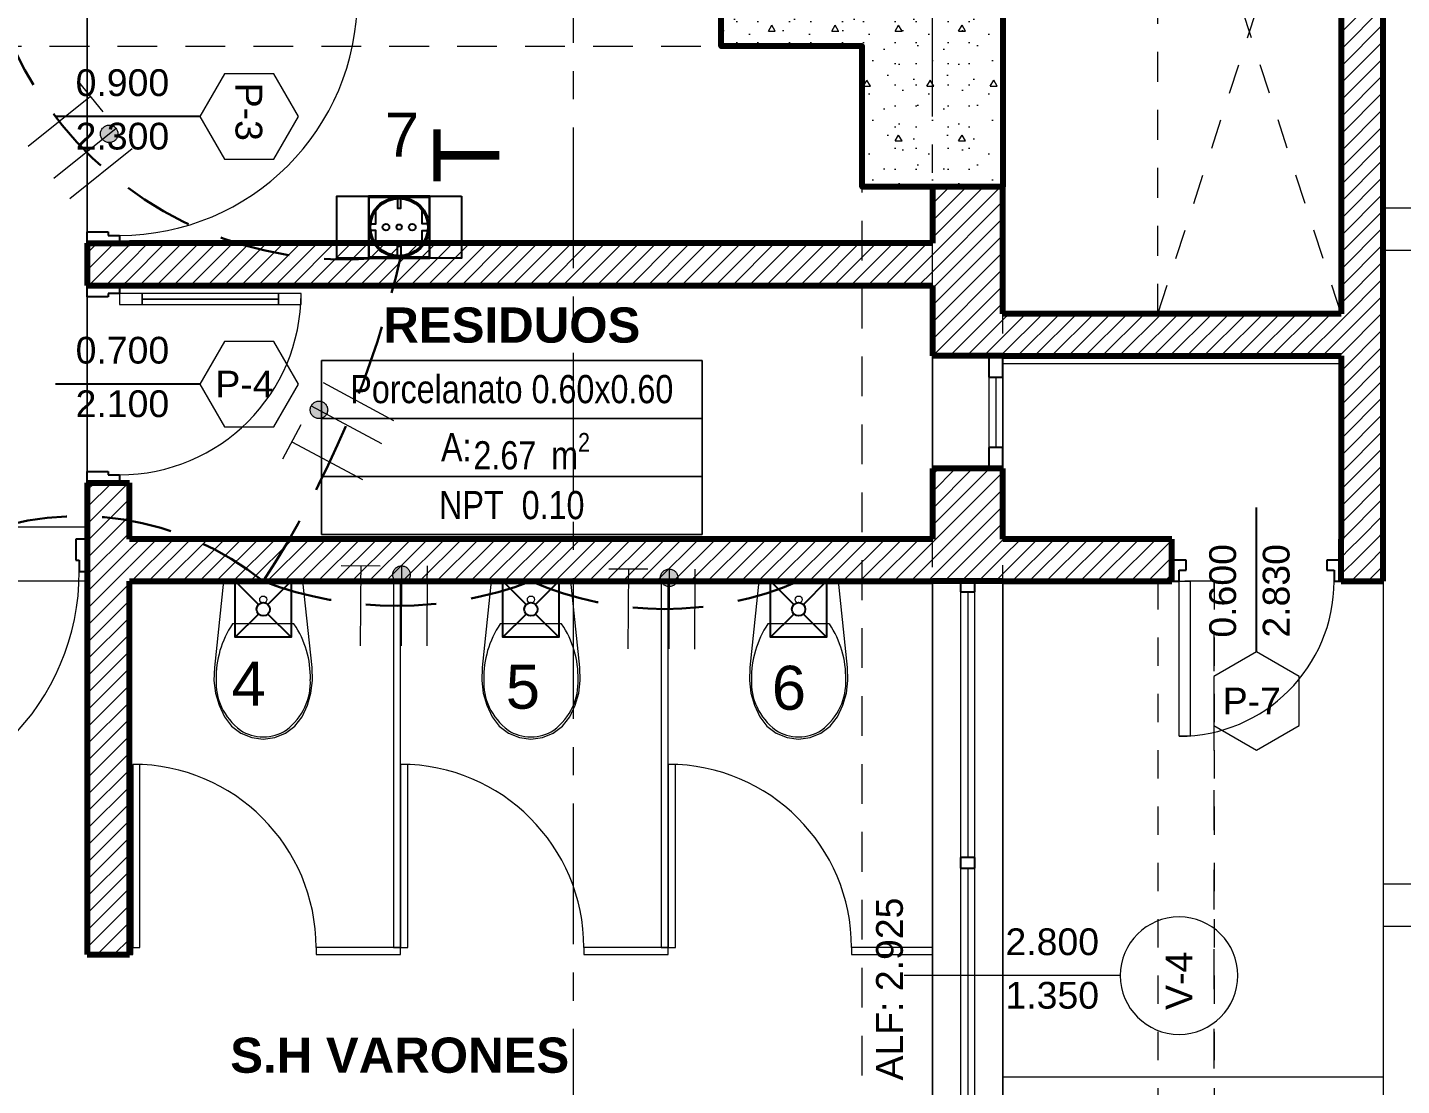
# Model space of a CAD drawing. Header units: inches. Extents: x -19 to 5698, y -728 to 92.
# Drawn here: x 48.108 to 52.985, y 13.21 to 16.966 of the extents above; entities that cross this region are included whole.
import ezdxf
from ezdxf.enums import TextEntityAlignment as Align

# ---------------------------------------------------------------- set-up
doc = ezdxf.new("R2010")
doc.units = ezdxf.units.IN
doc.header["$MEASUREMENT"] = 0
doc.set_wipeout_variables(frame=1)
for name, pattern in [('HIDDEN', [0.375, 0.25, -0.125]), ('Hidden Line', [0.195611, 0.141111, -0.0545]), ('Oculto', [0.15875, 0.105833, -0.052917]), ('Punto & Raya', [0.65, 0.5, -0.075, 0, -0.075]), ('Rayas', [0.282222, 0.141111, -0.141111]), ('RAYITAS', [0.375, 0.25, -0.125]), ('super', [0.125, 0.075, -0.05]), ('Wipeout_Contour', [1, 0, -1])]:
    doc.linetypes.add(name, pattern=pattern)
doc.layers.get('0').update_dxf_attribs({"color": 61})
for name, color, linetype, lineweight in [('00 conduct tomacorr', 120, 'HIDDEN', 30), ('00 IE LUZ EMERGENCIA', 253, 'Continuous', 0), ('T-TECHO-E', 150, 'Continuous', 20), ('TOMACORRIENTE', 22, 'RAYITAS', 9)]:
    doc.layers.add(name, color=color, linetype=linetype, lineweight=lineweight)
for name, color, linetype in [('02 _ ARQ _ ALB _ Ejes Generales', 251, 'Continuous'), ('02 _ ARQ _ ZON _ Espacio.3D', 7, 'Continuous'), ('08 _ STR _ EXT _ 06 Columnas', 7, 'Continuous'), ('08 _ STR _ EXT _ 07 Losa Aligerada', 7, 'Continuous'), ('08 _ STR _ EXT _ 09 Vigas', 251, 'Continuous'), ('08 _ STR _ EXT _ 10 Vereda Exterior', 7, 'Continuous'), ('08 _ STR _ EXT _ Estacionamiento-Pavimento', 7, 'Continuous'), ('Dibujo 2D - General', 7, 'Continuous'), ('Estructura - 04 MURO', 7, 'Continuous'), ('Fluxometro E. Baño', 140, 'Continuous'), ('Fluxometro E. Mingitorio', 117, 'Continuous'), ('Interior - Equipamiento', 7, 'Continuous'), ('Interior - Sanitarios', 7, 'Continuous'), ('Marcador - Secciones', 7, 'Continuous'), ('TOMA. HYDROBOX SHUKO S', 7, 'Continuous')]:
    doc.layers.add(name, color=color, linetype=linetype)
doc.styles.add('Annotative', font='arial.ttf')
doc.styles.add('Arial', font='arial.ttf')
doc.styles.add('Estilo_Generado_4', font='swisse.ttf')
doc.styles.add('Estilo_Generado_8', font='arialbd.ttf')
doc.styles.add('Estilo_Generado_9', font='ARIALN.TTF')
pattern_1 = [(45, (0, 0), (-0.030052038, 0.030052038), [])]

# ---------------------------------------------------------------- blocks, each defined once
blk = doc.blocks.new('TOMA. HYDROBOX SHUKO')
at = {"true_color": 0xafd9aa}
h = blk.add_hatch(dxfattribs=at)
h.set_pattern_fill('ANSI31', color=9, scale=0.67)
h.set_pattern_definition([(45, (0, 0), (-1.5041929, 1.5041929), [])])
edge = h.paths.add_edge_path()
edge.add_arc((53447.4624, 40916.352), 0.008, 0, 360)
edge = h.paths.add_edge_path()
edge.add_arc((53447.4942, 40916.3521), 0.00644, 0, 360)
edge = h.paths.add_edge_path()
edge.add_arc((53447.5258, 40916.352), 0.008, 0, 360)
at = {"color": 32, "true_color": 0xcd6928}
blk.add_lwpolyline([(53447.6441, 40916.427), (53447.6441, 40916.277), (53447.3441, 40916.277), (53447.3441, 40916.427)], close=True, dxfattribs=at)
for points in [[(53447.4199, 40916.277), (53447.5683, 40916.277), (53447.5683, 40916.427), (53447.4199, 40916.427), (53447.4199, 40916.277)], [(53447.4216, 40916.2794), (53447.4216, 40916.4245), (53447.5666, 40916.4245), (53447.5666, 40916.2794), (53447.4216, 40916.2794)], [(53447.4254, 40916.3603), (53447.4382, 40916.3603), (53447.4382, 40916.3928)], [(53447.4899, 40916.421), (53447.4899, 40916.3978), (53447.4983, 40916.3978), (53447.4983, 40916.421)], [(53447.5628, 40916.3603), (53447.55, 40916.3603), (53447.55, 40916.3928)], [(53447.4382, 40916.3111), (53447.4382, 40916.3436), (53447.4254, 40916.3436)], [(53447.55, 40916.3111), (53447.55, 40916.3436), (53447.5628, 40916.3436)], [(53447.4899, 40916.2829), (53447.4899, 40916.3061), (53447.4983, 40916.3061), (53447.4983, 40916.2829)]]:
    blk.add_lwpolyline(points, dxfattribs=at)
for centre, radius in [((53447.4941, 40916.352), 0.0725), ((53447.4941, 40916.352), 0.0692), ((53447.4624, 40916.352), 0.008), ((53447.4942, 40916.3521), 0.00644), ((53447.5258, 40916.352), 0.008)]:
    blk.add_circle(centre, radius, dxfattribs=at)
at = {"color": 30, "true_color": 0xf8991e, "style": 'Arial'}
blk.add_text('T', height=0.1588, rotation=90, dxfattribs=at).set_placement((53447.6558, 40916.525), align=Align.MIDDLE_CENTER)
blk = doc.blocks.new('Flux E Baño')
at = {"layer": 'Fluxometro E. Baño'}
for p, q in [((-0.075, 0.15), (-0.0126, 0.0876)), ((0.075, 0.15), (0.0126, 0.0876)), ((-0.0126, 0.0624), (-0.075, 0)), ((0.0126, 0.0624), (0.075, 0))]:
    blk.add_line(p, q, dxfattribs=at)
blk.add_lwpolyline([(-0.075, 0.15), (0.075, 0.15), (0.075, 0), (-0.075, 0)], close=True, dxfattribs=at)
at = {"layer": 'Fluxometro E. Baño', "color": 242, "true_color": 0xcd2027}
blk.add_circle((0, 0.075), 0.0178, dxfattribs=at)
blk = doc.blocks.new('a')
at = {"layer": 'TOMACORRIENTE', "ltscale": 0.05}
h = blk.add_hatch(color=4, dxfattribs=at)
edge = h.paths.add_edge_path()
edge.add_arc((0, 0.0752), 0.0211, 0, 360)
at = {"layer": 'TOMACORRIENTE', "color": 4}
for p, q in [((-0.1455, 0.0963), (-0.0515, 0.0963)), ((-0.0985, 0.0963), (-0.0985, -0.0966)), ((0, 0.0963), (0, -0.0963)), ((0.0623, -0.0963), (0.0623, 0.0963))]:
    blk.add_line(p, q, dxfattribs=at)
blk.add_circle((0, 0.0752), 0.0211, dxfattribs=at)
blk = doc.blocks.new('CABLE 3FACE')
at = {"layer": 'T-TECHO-E', "rotation": 59.94170052614085}
blk.add_blockref('a', (0, 0), dxfattribs=at)

msp = doc.modelspace()

# ---------------------------------------------------------------- hatches: boundary and pattern name
at = {"layer": '08 _ STR _ EXT _ 10 Vereda Exterior', "linetype": 'Continuous', "lineweight": 13}
h = msp.add_hatch(dxfattribs=at)
h.set_pattern_fill('RETÍCULA_100X100_0002', color=251, style=0, pattern_type=2)
h.set_pattern_definition([(360, (3.7574, 18.3027), (0, 2.53199), []), (90, (3.7574, 18.3027), (-3.6, 0), [])])
h.paths.add_polyline_path([(2.17, 3.6213), (4.2913, 1.5), (9.32, 1.5), (9.32, 6.5), (40.52, 6.5), (40.52, 1.5), (52.92, 1.5), (52.92, 19.0859), (51.57, 19.0859), (51.57, 7.2), (9.07, 7.2), (9.07, 7.85), (6.5201, 7.85, -0.414214), (6.2701, 8.1), (6.2701, 8.85, -0.414213), (6.5201, 9.1), (9.07, 9.1), (9.07, 12), (6.5201, 12, -0.414214), (6.2701, 12.25), (6.2701, 13, -0.414213), (6.5201, 13.25), (9.07, 13.25), (9.07, 16.15), (6.5201, 16.15, -0.414214), (6.2701, 16.4), (6.2701, 17.15, -0.414213), (6.5201, 17.4), (8.77, 17.4), (8.7706, 21.0499), (2.17, 21.0499)])

# ---------------------------------------------------------------- linework, layer by layer
at = {"layer": '00 conduct tomacorr'}
msp.add_arc((50.6141, 15.2688), 3.6852, 210.0448, 255.5587, dxfattribs=at)
at = {"layer": '02 _ ARQ _ ZON _ Espacio.3D', "color": 251, "linetype": 'Continuous', "lineweight": 13}
for p, q in [((50.5023, 15.7837), (49.152, 15.7837)), ((49.152, 15.7837), (49.152, 15.166)), ((49.152, 15.7837), (50.5023, 15.7837)), ((49.152, 15.5778), (49.152, 15.7837)), ((50.5023, 15.166), (50.5023, 15.7837)), ((50.5023, 15.7837), (50.5023, 15.5778)), ((50.5023, 15.5778), (49.152, 15.5778)), ((49.152, 15.5778), (50.5023, 15.5778)), ((49.152, 15.3719), (49.152, 15.5778)), ((50.5023, 15.5778), (50.5023, 15.3719)), ((50.5023, 15.3719), (49.152, 15.3719)), ((49.152, 15.3719), (50.5023, 15.3719)), ((49.152, 15.166), (49.152, 15.3719)), ((50.5023, 15.3719), (50.5023, 15.166)), ((49.152, 15.166), (50.5023, 15.166)), ((50.5023, 15.166), (49.152, 15.166))]:
    msp.add_line(p, q, dxfattribs=at)
at = {"layer": '02 _ ARQ _ ZON _ Espacio.3D', "color": 254, "linetype": 'Continuous', "lineweight": 0, "flags": 128}
msp.add_lwpolyline([(37.77, 7.45), (43.67, 7.45), (43.67, 7.7), (44.07, 7.7), (44.07, 8.1), (44.32, 8.1), (44.32, 16.1), (44.07, 16.1), (44.07, 16.9), (43.47, 16.9), (43.47, 17.4), (44.57, 17.4), (44.57, 16.25), (45.7699, 16.25), (45.7699, 15.5372), (47.42, 15.5372), (47.42, 15.1937), (48.32, 15.1937), (48.32, 15.5372), (48.32, 17.1), (47.82, 17.1), (47.82, 19.05), (45.6803, 19.05), (45.6803, 20.35)], dxfattribs=at)
at = {"layer": '02 _ ARQ _ ZON _ Espacio.3D', "color": 9, "linetype": 'Continuous', "lineweight": 5, "flags": 128}
for points in [[(47.97, 20.1), (47.97, 17.2499), (49.295, 17.2499), (49.295, 17.0999), (48.32, 17.0999), (48.32, 16.1999), (51.32, 16.1999), (51.32, 16.4), (51.07, 16.4), (51.07, 16.9), (50.57, 16.9), (50.57, 17.4), (51.32, 17.4), (51.32, 20.1)], [(48.47, 15.1499), (51.3199, 15.1499), (51.32, 16.0499), (48.32, 16.0499), (48.32, 15.3499), (48.47, 15.3499)], [(47.42, 14.9999), (47.42, 11.7), (51.32, 11.7), (51.32, 14.9999)]]:
    msp.add_lwpolyline(points, close=True, dxfattribs=at)
at = {"layer": '08 _ STR _ EXT _ 07 Losa Aligerada', "color": 7, "linetype": 'Rayas', "lineweight": 18, "flags": 128}
msp.add_lwpolyline([(8.17, 27.9392), (7.67, 27.9392), (7.67, 5.8), (25.2353, 5.8), (25.2353, 7.2), (30.4315, 7.2), (30.4315, 6.0005), (37.07, 6.0005), (37.07, 3.3753), (44.57, 3.3753), (44.57, 6.05), (52.32, 6.05), (52.32, 14.9999), (51.57, 14.9999), (51.57, 15.1499), (51.57, 15.7999), (51.57, 18.1001), (51.57, 18.1001), (51.57, 20.35), (46.67, 20.35), (46.67, 22.35), (46.67, 22.6), (46.67, 24.5), (46.67, 24.75), (46.67, 26.75), (51.57, 26.75), (51.57, 29.7), (51.57, 29.7), (51.57, 35.2005), (52.37, 35.2005), (52.52, 35.2005), (52.52, 41.1), (38.9553, 41.1), (38.9553, 40.8001), (34.0478, 40.8001), (34.0478, 40.5001), (23.37, 40.5001), (23.37, 43.8736), (16.2699, 43.8736), (16.2699, 39.9), (11.1201, 39.9), (11.1201, 40.95), (8.02, 40.95), (8.02, 37.7), (9.07, 37.7), (9.07, 33.9), (8.17, 33.9)], close=True, dxfattribs=at)
at = {"layer": '08 _ STR _ EXT _ 07 Losa Aligerada', "color": 7, "linetype": 'Continuous', "lineweight": 18, "flags": 128}
msp.add_lwpolyline([(9.07, 7.2), (51.57, 7.2), (51.57, 39.9), (9.07, 39.9)], dxfattribs=at)
at = {"layer": '08 _ STR _ EXT _ 09 Vigas', "color": 251, "linetype": 'Hidden Line', "lineweight": 13, "true_color": 0x636466}
msp.add_line((44.57, 16.9), (51.07, 16.9), dxfattribs=at)
at = {"layer": '08 _ STR _ EXT _ 09 Vigas', "color": 251, "linetype": 'super', "lineweight": 13, "true_color": 0x636466}
msp.add_line((52.32, 14.9999), (52.32, 6.05), dxfattribs=at)
at = {"layer": '08 _ STR _ EXT _ Estacionamiento-Pavimento', "color": 7, "linetype": 'Continuous', "lineweight": 18, "flags": 128}
msp.add_lwpolyline([(9.07, 40.85), (52.92, 40.85), (52.92, 1.5), (69.77, 1.5), (69.77, 46.7845), (56.22, 46.9373), (56.22, 50.85), (9.07, 50.85)], close=True, dxfattribs=at)
at = {"layer": 'Estructura - 04 MURO', "color": 152, "linetype": 'Continuous', "lineweight": 25}
for p, q in [((48.72, 16.6499), (48.2075, 16.6499)), ((48.72, 15.6999), (48.2075, 15.6999)), ((52.47, 14.7499), (52.47, 15.2624))]:
    msp.add_line(p, q, dxfattribs=at)
at = {"layer": 'Estructura - 04 MURO', "color": 165, "linetype": 'Continuous', "lineweight": 25}
for p, q in [((48.32, 16.2399), (48.395, 16.2399)), ((48.395, 16.2399), (48.395, 16.2279)), ((48.395, 16.2279), (48.435, 16.2279)), ((48.395, 16.0099), (48.32, 16.0099)), ((48.435, 16.0219), (48.395, 16.0219)), ((48.395, 16.0219), (48.395, 16.0099)), ((51.52, 15.7249), (51.57, 15.7249)), ((51.57, 15.4749), (51.52, 15.4749)), ((48.32, 15.3899), (48.395, 15.3899)), ((48.395, 15.3899), (48.395, 15.3779)), ((48.395, 15.3779), (48.435, 15.3779)), ((48.28, 15.1499), (48.28, 15.0749)), ((48.28, 15.0749), (48.292, 15.0749)), ((48.292, 15.0749), (48.292, 15.0349)), ((52.22, 15.0399), (52.22, 15.0749)), ((52.72, 15.0749), (52.72, 15.0399)), ((52.195, 14.9999), (52.195, 15.0399)), ((52.195, 15.0399), (52.22, 15.0399)), ((52.72, 15.0399), (52.745, 15.0399)), ((52.745, 15.0399), (52.745, 14.9999)), ((51.42, 14.9624), (51.47, 14.9624)), ((51.47, 14.0188), (51.42, 14.0188)), ((51.42, 14.0188), (51.42, 14)), ((51.42, 14), (51.42, 13.9813)), ((51.47, 14), (51.47, 14.0188)), ((51.47, 13.9813), (51.47, 14)), ((51.42, 13.9813), (51.47, 13.9813))]:
    msp.add_line(p, q, dxfattribs=at)
at = {"layer": 'Estructura - 04 MURO', "color": 165, "linetype": 'Continuous', "lineweight": 15}
for p, q in [((48.515, 16.0219), (48.435, 16.0219)), ((48.435, 16.0219), (48.435, 15.9819)), ((48.515, 15.9819), (48.515, 16.0219)), ((48.999, 16.0019), (48.515, 16.0019)), ((49.079, 16.0219), (48.999, 16.0219)), ((48.999, 16.0219), (48.999, 15.9819)), ((49.079, 15.9819), (49.079, 16.0219)), ((48.435, 15.9819), (48.515, 15.9819)), ((48.999, 15.9819), (49.079, 15.9819)), ((51.52, 15.7249), (51.52, 15.4749)), ((51.545, 15.7249), (51.545, 15.4749)), ((51.57, 15.4749), (51.57, 15.7249)), ((52.195, 14.4499), (52.195, 14.9999)), ((52.195, 14.9999), (52.235, 14.9999)), ((52.235, 14.9999), (52.235, 14.4499)), ((51.42, 14.9624), (51.42, 14.0188)), ((51.445, 14.9624), (51.445, 14.0188)), ((51.47, 14.0188), (51.47, 14.9624)), ((52.235, 14.4499), (52.195, 14.4499)), ((51.42, 13.9813), (51.42, 12.2375)), ((51.445, 13.9813), (51.445, 12.2375)), ((51.47, 12.2375), (51.47, 13.9813)), ((51.9865, 13.6), (51.22, 13.6))]:
    msp.add_line(p, q, dxfattribs=at)
at = {"layer": 'Estructura - 04 MURO', "color": 251, "linetype": 'Continuous', "lineweight": 13, "flags": 128}
for points in [[(49.07, 16.6499), (48.9825, 16.8014), (48.8075, 16.8014), (48.72, 16.6499), (48.8075, 16.4983), (48.9825, 16.4983)], [(49.07, 15.6999), (48.9825, 15.8515), (48.8075, 15.8515), (48.72, 15.6999), (48.8075, 15.5484), (48.9825, 15.5484)], [(52.47, 14.3999), (52.6215, 14.4874), (52.6215, 14.6624), (52.47, 14.7499), (52.3184, 14.6624), (52.3184, 14.4874)]]:
    msp.add_lwpolyline(points, close=True, dxfattribs=at)
at = {"layer": 'Estructura - 04 MURO', "color": 165, "linetype": 'Continuous', "lineweight": 15, "flags": 128}
for points in [[(48.999, 16.0219), (48.515, 16.0219), (48.515, 16.0019), (48.999, 16.0019)], [(48.999, 16.0019), (48.515, 16.0019), (48.515, 15.9819), (48.999, 15.9819)]]:
    msp.add_lwpolyline(points, close=True, dxfattribs=at)
at = {"layer": 'Estructura - 04 MURO', "color": 251, "linetype": 'Continuous', "lineweight": 13, "flags": 128}
msp.add_lwpolyline([(52.195, 13.3915, 1), (52.195, 13.8084, 1)], format="xyb", close=True, dxfattribs=at)
at = {"layer": 'Estructura - 04 MURO', "color": 165, "linetype": 'Continuous', "lineweight": 15}
for centre, radius, start, end in [((48.435, 17.0719), 0.844, 270.0004, 0.0004), ((48.435, 16.0219), 0.644, 270.0004, 0.0004), ((47.448, 15.0349), 0.844, 270, 0), ((52.195, 14.9999), 0.55, 270, 0)]:
    msp.add_arc(centre, radius, start, end, dxfattribs=at)
at = {"layer": 'Interior - Equipamiento', "color": 175, "linetype": 'Continuous', "lineweight": 13, "flags": 128}
msp.add_lwpolyline([(57.92, 13.775), (57.92, 13.925), (52.92, 13.925), (52.92, 13.775)], close=True, dxfattribs=at)
at = {"layer": 'Interior - Sanitarios', "color": 251, "linetype": 'Continuous', "lineweight": 13}
for p, q in [((48.945, 14.8485), (48.836, 14.8485)), ((49.0539, 14.8485), (48.945, 14.8485)), ((49.895, 14.8485), (49.786, 14.8485)), ((50.0039, 14.8485), (49.895, 14.8485)), ((50.845, 14.8485), (50.736, 14.8485)), ((50.9539, 14.8485), (50.845, 14.8485))]:
    msp.add_line(p, q, dxfattribs=at)
at = {"layer": 'Interior - Sanitarios', "color": 175, "linetype": 'Continuous', "lineweight": 13}
for p, q in [((49.42, 13.6999), (49.1325, 13.6999)), ((49.1325, 13.6999), (49.1325, 13.6749)), ((49.1325, 13.6749), (49.42, 13.6749)), ((49.4325, 13.6999), (49.42, 13.6999)), ((49.42, 13.6749), (49.4325, 13.6749)), ((49.4325, 13.6749), (49.4325, 13.6999)), ((50.37, 13.6999), (50.0825, 13.6999)), ((50.0825, 13.6999), (50.0825, 13.6749)), ((50.0825, 13.6749), (50.37, 13.6749)), ((50.3825, 13.6999), (50.37, 13.6999)), ((50.37, 13.6749), (50.3825, 13.6749)), ((50.3825, 13.6749), (50.3825, 13.6999))]:
    msp.add_line(p, q, dxfattribs=at)
at = {"layer": 'Interior - Sanitarios', "color": 251, "linetype": 'Continuous', "lineweight": 13, "flags": 128}
for points in [[(48.7756, 14.6032), (48.788, 14.5597), (48.807, 14.5186), (48.8326, 14.486), (48.8656, 14.4611), (48.9039, 14.4454), (48.945, 14.4399), (48.986, 14.4454), (49.0243, 14.4611), (49.0574, 14.486), (49.083, 14.5186), (49.102, 14.5597), (49.1144, 14.6032), (49.1199, 14.6481), (49.1183, 14.6933), (49.086, 14.9999), (48.804, 14.9999), (48.7716, 14.6933), (48.7701, 14.6481)], [(49.7256, 14.6032), (49.738, 14.5597), (49.757, 14.5186), (49.7826, 14.486), (49.8156, 14.4611), (49.8539, 14.4454), (49.895, 14.4399), (49.936, 14.4454), (49.9743, 14.4611), (50.0074, 14.486), (50.033, 14.5186), (50.052, 14.5597), (50.0644, 14.6032), (50.0699, 14.6481), (50.0683, 14.6933), (50.036, 14.9999), (49.754, 14.9999), (49.7216, 14.6933), (49.7201, 14.6481)], [(50.6756, 14.6032), (50.688, 14.5597), (50.707, 14.5186), (50.7326, 14.486), (50.7656, 14.4611), (50.8039, 14.4454), (50.845, 14.4399), (50.886, 14.4454), (50.9243, 14.4611), (50.9574, 14.486), (50.983, 14.5186), (51.002, 14.5597), (51.0144, 14.6032), (51.0199, 14.6481), (51.0183, 14.6933), (50.986, 14.9999), (50.704, 14.9999), (50.6716, 14.6933), (50.6701, 14.6481)]]:
    msp.add_lwpolyline(points, close=True, dxfattribs=at)
at = {"layer": 'Interior - Sanitarios', "color": 175, "linetype": 'Continuous', "lineweight": 13, "flags": 128}
for points in [[(49.4325, 14.9999), (49.4075, 14.9999), (49.4075, 13.6999), (49.4325, 13.6999)], [(50.3825, 14.9999), (50.3575, 14.9999), (50.3575, 13.6999), (50.3825, 13.6999)], [(48.4825, 13.6749), (48.4825, 13.6999), (48.47, 13.6999), (48.47, 13.6749)], [(51.32, 13.6749), (51.32, 13.6999), (51.0325, 13.6999), (51.0325, 13.6749)]]:
    msp.add_lwpolyline(points, close=True, dxfattribs=at)
at = {"layer": 'Interior - Sanitarios', "color": 7, "linetype": 'Continuous', "lineweight": 13, "flags": 128}
for points in [[(48.5075, 13.6999), (48.5075, 14.3499), (48.4825, 14.3499), (48.4825, 13.6999)], [(49.4575, 13.6999), (49.4575, 14.3499), (49.4325, 14.3499), (49.4325, 13.6999)], [(50.4075, 13.6999), (50.4075, 14.3499), (50.3825, 14.3499), (50.3825, 13.6999)]]:
    msp.add_lwpolyline(points, close=True, dxfattribs=at)
at = {"layer": 'Interior - Sanitarios', "color": 251, "linetype": 'Continuous', "lineweight": 13}
for centre in [(48.945, 14.9349), (49.895, 14.9349), (50.845, 14.9349)]:
    msp.add_circle(centre, 0.0127, dxfattribs=at)
at = {"layer": 'Interior - Sanitarios', "color": 7, "linetype": 'Continuous', "lineweight": 13}
for centre in [(48.4825, 13.6999), (49.4325, 13.6999), (50.3825, 13.6999)]:
    msp.add_arc(centre, 0.65, 0, 90, dxfattribs=at)
at = {"layer": 'Interior - Sanitarios', "color": 251, "linetype": 'Continuous', "lineweight": 13}
for centre, major_axis, start_param, end_param in [((49.2031, 14.6605), (0.4253, 0), 2.612188, 3.165208), ((48.6869, 14.6605), (0.4253, 0), 6.259567, 6.812588), ((50.1531, 14.6605), (0.4253, 0), 2.612188, 3.165208), ((49.6369, 14.6605), (0.4253, 0), 6.259567, 6.812588), ((51.1031, 14.6605), (0.4253, 0), 2.612188, 3.165208), ((50.5869, 14.6605), (0.4253, 0), 6.259567, 6.812588), ((49.0344, 14.6392), (0.2569, 0), 3.085861, 3.98645), ((48.8555, 14.6392), (0.2569, 0), 5.438324, 6.338913), ((49.9844, 14.6392), (0.2569, 0), 3.085861, 3.98645), ((49.8055, 14.6392), (0.2569, 0), 5.438324, 6.338913), ((50.9344, 14.6392), (0.2569, 0), 3.085861, 3.98645), ((50.7555, 14.6392), (0.2569, 0), 5.438324, 6.338913), ((48.9458, 14.5688), (0.1385, 0), 4.079884, 4.706528), ((48.9442, 14.5688), (0.1385, 0), 4.71825, 5.344894), ((49.8958, 14.5688), (0.1385, 0), 4.079884, 4.706528), ((49.8942, 14.5688), (0.1385, 0), 4.71825, 5.344894), ((50.8458, 14.5688), (0.1385, 0), 4.079884, 4.706528), ((50.8442, 14.5688), (0.1385, 0), 4.71825, 5.344894)]:
    msp.add_ellipse(centre, major_axis=major_axis, ratio=0.875546, start_param=start_param, end_param=end_param, dxfattribs=at)

# ---------------------------------------------------------------- block references
at = {"layer": '00 conduct tomacorr', "xscale": 1.47256122672843, "yscale": 1.47256122672843, "zscale": 1.47256122672843}
for p, rotation in [((48.312, 16.5188), 248.8145702812841), ((49.2402, 15.556), 1.862723516656899)]:
    msp.add_blockref('CABLE 3FACE', p, dxfattribs=dict(at, rotation=rotation))

# ---------------------------------------------------------------- texts
at = {"layer": '00 IE LUZ EMERGENCIA', "style": 'Annotative'}
for tag, p in [('7', (49.377, 16.5071)), ('4', (48.8323, 14.5585)), ('5', (49.8058, 14.5475)), ('6', (50.7499, 14.5438))]:
    msp.add_attdef(tag, p, '', height=0.1562, dxfattribs=at)
at = {"layer": '02 _ ARQ _ ZON _ Espacio.3D', "color": 251, "lineweight": 25, "attachment_point": 2}
for s, insert, char_height, style in [('\\A1;{\\pqc;\\pt0;\\fArial|b1|i0|c0|p34;}', (50.2745, 16.0007), 0.125, 'Estilo_Generado_8'), ('\\A1;{\\pqc;\\pt0;\\fArial|b1|i0|c0|p34;RESIDUOS}', (49.8271, 15.9721), 0.125, 'Estilo_Generado_8'), ('\\A1;{\\pqc;\\pt0;\\fArial Narrow|b0|i0|c0|p34;}', (49.2502, 15.7631), 0.1, 'Estilo_Generado_9'), ('\\A1;{\\pqc;\\pt0;\\fArial Narrow|b0|i0|c0|p34;Porcelanato 0.60x0.60}', (49.8271, 15.7322), 0.1, 'Estilo_Generado_9'), ('\\A1;{\\pqc;\\pt0;\\fArial Narrow|b0|i0|c0|p34;A: }', (49.63, 15.5259), 0.1, 'Estilo_Generado_9'), ('\\A1;{\\pqc;\\pt0,0.3;\\fArial Narrow|b0|i0|c0|p34;2.67\\fArial Narrow|b0|i0|c0|p34;\\A1{\\H.66x;\\S^  ;}\\fArial Narrow|b0|i0|c0|p34; m\\fArial Narrow|b0|i0|c0|p34;\\A1{\\H.66x;\\S2^  ;}}', (49.8977, 15.5264), 0.1, 'Estilo_Generado_9'), ('\\A1;{\\pqc;\\pt0;\\fArial Narrow|b0|i0|c0|p34;}', (49.5674, 15.3513), 0.1, 'Estilo_Generado_9'), ('\\A1;{\\pqc;\\pt0;\\fArial Narrow|b0|i0|c0|p34;NPT  0.10}', (49.8271, 15.3205), 0.1, 'Estilo_Generado_9'), ('\\A1;{\\pqc;\\pt0;\\fArial|b1|i0|c0|p34;S.H VARONES}', (49.4292, 13.3801), 0.125, 'Estilo_Generado_8'), ('\\A1;{\\pqc;\\pt0;\\fArial|b1|i0|c0|p34;}', (50.011, 13.4087), 0.125, 'Estilo_Generado_8')]:
    msp.add_mtext(s, dxfattribs=dict(at, insert=insert, char_height=char_height, style=style))
at = {"layer": 'Estructura - 04 MURO', "color": 251, "lineweight": 25, "char_height": 0.095, "attachment_point": 7, "style": 'Estilo_Generado_4'}
for s, insert, rotation in [('\\A1;{\\pql;\\pt0;\\fSwis721 Ex BT|b0|i0|c0|p34;0.900\\fSwis721 Ex BT|b0|i0|c0|p34;\\A1{\\H.66x;\\S^  ;}\\fSwis721 Ex BT|b0|i0|c0|p34;\\fSwis721 Ex BT|b0|i0|c0|p34;}', (48.2791, 16.6948), 0.0004), ('\\A1;{\\pql;\\pt0;\\fSwis721 Ex BT|b0|i0|c0|p34;P-3\\fSwis721 Ex BT|b0|i0|c0|p34;\\fSwis721 Ex BT|b0|i0|c0|p34;\\fSwis721 Ex BT|b0|i0|c0|p34;}', (48.845, 16.7697), 270.0004), ('\\A1;{\\pql;\\pt0;\\fSwis721 Ex BT|b0|i0|c0|p34;2.300\\fSwis721 Ex BT|b0|i0|c0|p34;\\A1{\\H.66x;\\S^  ;}\\fSwis721 Ex BT|b0|i0|c0|p34;\\fSwis721 Ex BT|b0|i0|c0|p34;}', (48.2791, 16.5049), 0.0004), ('\\A1;{\\pql;\\pt0;\\fSwis721 Ex BT|b0|i0|c0|p34;0.700\\fSwis721 Ex BT|b0|i0|c0|p34;\\A1{\\H.66x;\\S^  ;}\\fSwis721 Ex BT|b0|i0|c0|p34;\\fSwis721 Ex BT|b0|i0|c0|p34;}', (48.2791, 15.745), 0.0004), ('\\A1;{\\pql;\\pt0;\\fSwis721 Ex BT|b0|i0|c0|p34;P-4\\fSwis721 Ex BT|b0|i0|c0|p34;\\fSwis721 Ex BT|b0|i0|c0|p34;\\fSwis721 Ex BT|b0|i0|c0|p34;}', (48.7751, 15.6524), 0.0004), ('\\A1;{\\pql;\\pt0;\\fSwis721 Ex BT|b0|i0|c0|p34;2.100\\fSwis721 Ex BT|b0|i0|c0|p34;\\A1{\\H.66x;\\S^  ;}\\fSwis721 Ex BT|b0|i0|c0|p34;\\fSwis721 Ex BT|b0|i0|c0|p34;}', (48.2791, 15.555), 0.0004), ('\\A1;{\\pql;\\pt0;\\fSwis721 Ex BT|b0|i0|c0|p34;0.600\\fSwis721 Ex BT|b0|i0|c0|p34;\\A1{\\H.66x;\\S^  ;}\\fSwis721 Ex BT|b0|i0|c0|p34;\\fSwis721 Ex BT|b0|i0|c0|p34;}', (52.425, 14.7999), 90), ('\\A1;{\\pql;\\pt0;\\fSwis721 Ex BT|b0|i0|c0|p34;2.830\\fSwis721 Ex BT|b0|i0|c0|p34;\\A1{\\H.66x;\\S^  ;}\\fSwis721 Ex BT|b0|i0|c0|p34;\\fSwis721 Ex BT|b0|i0|c0|p34;}', (52.615, 14.7999), 90), ('\\A1;{\\pql;\\pt0;\\fSwis721 Ex BT|b0|i0|c0|p34;ALF: 2.925\\fSwis721 Ex BT|b0|i0|c0|p34;\\A1{\\H.66x;\\S^  ;}\\fSwis721 Ex BT|b0|i0|c0|p34;\\fSwis721 Ex BT|b0|i0|c0|p34;}', (51.2426, 13.2278), 90), ('\\A1;{\\pql;\\pt0;\\fSwis721 Ex BT|b0|i0|c0|p34;V-4\\fSwis721 Ex BT|b0|i0|c0|p34;\\fSwis721 Ex BT|b0|i0|c0|p34;\\fSwis721 Ex BT|b0|i0|c0|p34;}', (52.2425, 13.4784), 90)]:
    msp.add_mtext(s, dxfattribs=dict(at, insert=insert, rotation=rotation))
for s, insert in [('\\A1;{\\pql;\\pt0;\\fSwis721 Ex BT|b0|i0|c0|p34;P-7\\fSwis721 Ex BT|b0|i0|c0|p34;\\fSwis721 Ex BT|b0|i0|c0|p34;\\fSwis721 Ex BT|b0|i0|c0|p34;}', (52.3501, 14.5274)), ('\\A1;{\\pql;\\pt0;\\fSwis721 Ex BT|b0|i0|c0|p34;2.800\\fSwis721 Ex BT|b0|i0|c0|p34;\\A1{\\H.66x;\\S^  ;}\\fSwis721 Ex BT|b0|i0|c0|p34;\\fSwis721 Ex BT|b0|i0|c0|p34;}', (51.5791, 13.645)), ('\\A1;{\\pql;\\pt0;\\fSwis721 Ex BT|b0|i0|c0|p34;1.350\\fSwis721 Ex BT|b0|i0|c0|p34;\\A1{\\H.66x;\\S^  ;}\\fSwis721 Ex BT|b0|i0|c0|p34;\\fSwis721 Ex BT|b0|i0|c0|p34;}', (51.5791, 13.455))]:
    msp.add_mtext(s, dxfattribs=dict(at, insert=insert))

# ---------------------------------------------------------------- next in the draw order: wipeouts: each hides what was drawn before it
at = {"color": 254, "linetype": 'Wipeout_Contour', "lineweight": 0, "ltscale": 215.629572}
msp.add_wipeout([(51.32, 16.4), (51.32, 15.7999), (51.57, 15.7999), (51.57, 16.4)], dxfattribs=at).dxf.layer = 'Estructura - 04 MURO'
at = {"color": 254, "linetype": 'Wipeout_Contour', "lineweight": 0, "ltscale": 214.581397}
msp.add_wipeout([(51.32, 15.3999), (51.32, 14.9999), (51.57, 14.9999), (51.57, 15.3999)], dxfattribs=at).dxf.layer = 'Estructura - 04 MURO'
at = {"color": 254, "linetype": 'Wipeout_Contour', "lineweight": 0, "ltscale": 202.121904}
msp.add_wipeout([(48.47, 15.3499), (48.32, 15.3499), (48.32, 13.6749), (48.47, 13.6749)], dxfattribs=at).dxf.layer = 'Estructura - 04 MURO'
at = {"color": 254, "linetype": 'Wipeout_Contour', "lineweight": 0, "ltscale": 165.114864}
msp.add_wipeout([(52.77, 14.9999), (52.92, 14.9999), (52.77, 15.1499)], dxfattribs=at).dxf.layer = 'Estructura - 04 MURO'

# ---------------------------------------------------------------- next in the draw order: hatches: boundary and pattern name
at = {"layer": '08 _ STR _ EXT _ 06 Columnas', "linetype": 'Continuous', "lineweight": 9}
h = msp.add_hatch(dxfattribs=at)
h.set_pattern_fill('HORMIGÓN_EN_MASA_0002', style=0, pattern_type=2)
h.set_pattern_definition([(0, (0, 0), (0, 0.3897114), [0.024375, -0.200625]), (0, (0.1125, 0.19486), (0, 0.3897114), [0.024375, -0.200625]), (60, (0, 0), (-0.3375, 0.1948557), [0.024375, -0.200625]), (60, (0.225, 0), (-0.3375, 0.1948557), [0.024375, -0.200625]), (120, (0.02437, 0), (0.3375, 0.1948557), [0.024375, -0.200625]), (120, (0.24938, 0), (0.3375, 0.1948557), [0.024375, -0.200625]), (0, (0, 0.0375), (0, 0.075), [0, -0.075, 0, -0.1125]), (45, (0.0375, 0.0375), (-0.05303301, 0.05303301), [0, -0.05625, 0, -0.09375])])
h.paths.add_polyline_path([(50.57, 17.4), (50.57, 16.9), (51.07, 16.9), (51.07, 16.4), (51.57, 16.4), (51.57, 17.4)])
at = {"layer": 'Estructura - 04 MURO', "linetype": 'Continuous', "lineweight": 5}
h = msp.add_hatch(dxfattribs=at)
h.set_pattern_fill('LADRILLO_COMÚN_0002', color=250, style=0, pattern_type=2)
h.set_pattern_definition(pattern_1)
h.paths.add_polyline_path([(51.32, 16.4), (51.32, 15.7999), (51.57, 15.7999), (51.57, 16.4)])
h = msp.add_hatch(dxfattribs=at)
h.set_pattern_fill('LADRILLO_COMÚN_0002', color=250, style=0, pattern_type=2)
h.set_pattern_definition(pattern_1)
h.paths.add_polyline_path([(51.32, 15.3999), (51.32, 14.9999), (51.57, 14.9999), (51.57, 15.3999)])
h = msp.add_hatch(dxfattribs=at)
h.set_pattern_fill('LADRILLO_COMÚN_0002', color=250, style=0, pattern_type=2)
h.set_pattern_definition(pattern_1)
h.paths.add_polyline_path([(48.47, 15.3499), (48.32, 15.3499), (48.32, 13.6749), (48.47, 13.6749)])
h = msp.add_hatch(dxfattribs=at)
h.set_pattern_fill('LADRILLO_COMÚN_0002', color=250, style=0, pattern_type=2)
h.set_pattern_definition(pattern_1)
h.paths.add_polyline_path([(48.32, 15.1499), (48.32, 14.9999), (48.32, 14.9999), (48.32, 15.1499)])
h = msp.add_hatch(dxfattribs=at)
h.set_pattern_fill('LADRILLO_COMÚN_0002', color=250, style=0, pattern_type=2)
h.set_pattern_definition(pattern_1)
h.paths.add_polyline_path([(52.77, 14.9999), (52.92, 14.9999), (52.77, 15.1499)])

# ---------------------------------------------------------------- next in the draw order: linework, layer by layer
at = {"layer": '08 _ STR _ EXT _ 06 Columnas', "color": 7, "linetype": 'Continuous', "lineweight": 80, "flags": 128}
msp.add_lwpolyline([(50.57, 17.4), (51.57, 17.4), (51.57, 16.4), (51.07, 16.4), (51.07, 16.9), (50.57, 16.9)], close=True, dxfattribs=at)
at = {"layer": 'Estructura - 04 MURO', "color": 7, "linetype": 'Continuous', "lineweight": 80}
for p, q in [((51.52, 15.7999), (51.32, 15.7999)), ((51.52, 15.7999), (51.32, 15.7999)), ((51.57, 15.7999), (51.52, 15.7999)), ((51.57, 15.7999), (51.52, 15.7999)), ((51.57, 15.7999), (51.52, 15.7999)), ((51.52, 15.3999), (51.32, 15.3999)), ((51.52, 15.3999), (51.32, 15.3999)), ((51.57, 15.3999), (51.52, 15.3999)), ((51.57, 15.3999), (51.52, 15.3999)), ((51.57, 15.3999), (51.52, 15.3999)), ((48.32, 15.3499), (48.435, 15.3499)), ((48.32, 15.3499), (48.435, 15.3499)), ((48.32, 15.3499), (48.435, 15.3499)), ((48.435, 15.3499), (48.47, 15.3499)), ((48.435, 15.3499), (48.47, 15.3499)), ((48.32, 15.1499), (48.32, 15.0349)), ((48.32, 15.1499), (48.32, 15.0349)), ((48.32, 15.1499), (48.32, 15.0349)), ((48.32, 15.0349), (48.32, 14.9999)), ((48.32, 15.0349), (48.32, 14.9999)), ((51.42, 14.9999), (51.32, 14.9999)), ((51.42, 14.9999), (51.32, 14.9999)), ((51.47, 14.9999), (51.42, 14.9999)), ((51.47, 14.9999), (51.42, 14.9999)), ((51.47, 14.9999), (51.42, 14.9999)), ((51.57, 14.9999), (51.47, 14.9999)), ((51.57, 14.9999), (51.47, 14.9999))]:
    msp.add_line(p, q, dxfattribs=at)
at = {"layer": 'Estructura - 04 MURO', "color": 165, "linetype": 'Continuous', "lineweight": 15}
for p, q in [((51.32, 15.7999), (51.32, 15.3999)), ((51.57, 15.7999), (51.57, 15.3999)), ((51.32, 14.9999), (51.32, 12.2)), ((51.57, 14.9999), (51.57, 12.2))]:
    msp.add_line(p, q, dxfattribs=at)
at = {"layer": 'Estructura - 04 MURO', "color": 165, "linetype": 'Continuous', "lineweight": 25}
for p, q in [((51.52, 15.7999), (51.52, 15.7249)), ((51.57, 15.7249), (51.57, 15.7999)), ((51.52, 15.4749), (51.52, 15.3999)), ((51.57, 15.3999), (51.57, 15.4749)), ((48.32, 15.3499), (48.32, 15.3899)), ((48.435, 15.3779), (48.435, 15.3499)), ((48.435, 15.3499), (48.32, 15.3499)), ((48.32, 15.1499), (48.28, 15.1499)), ((48.32, 15.0349), (48.32, 15.1499)), ((48.292, 15.0349), (48.32, 15.0349)), ((51.42, 14.9999), (51.42, 14.9624)), ((51.47, 14.9624), (51.47, 14.9999))]:
    msp.add_line(p, q, dxfattribs=at)
at = {"layer": 'Estructura - 04 MURO', "color": 7, "linetype": 'Continuous', "lineweight": 80, "flags": 128}
for points in [[(51.32, 16.4), (51.32, 16.1999)], [(51.57, 15.9499), (51.57, 16.4)], [(51.32, 16.0499), (51.32, 15.7999)], [(51.32, 15.3999), (51.32, 15.1499)], [(51.57, 15.1499), (51.57, 15.3999)], [(48.32, 15.3499), (48.32, 15.1499)], [(48.47, 15.1499), (48.47, 15.3499)], [(48.32, 14.9999), (48.32, 13.6749)], [(48.47, 13.6749), (48.47, 14.9999)], [(48.32, 13.6749), (48.47, 13.6749)]]:
    msp.add_lwpolyline(points, dxfattribs=at)

# ---------------------------------------------------------------- next in the draw order: wipeouts: each hides what was drawn before it
at = {"color": 254, "linetype": 'Wipeout_Contour', "lineweight": 0, "ltscale": 209.743868}
msp.add_wipeout([(48.47, 16.0499), (51.32, 16.0499), (51.32, 16.1999), (48.47, 16.1999)], dxfattribs=at).dxf.layer = 'Estructura - 04 MURO'
at = {"color": 254, "linetype": 'Wipeout_Contour', "lineweight": 0, "ltscale": 208.490676}
msp.add_wipeout([(48.47, 15.1499), (48.47, 14.9999), (51.32, 14.9999), (51.32, 15.1499)], dxfattribs=at).dxf.layer = 'Estructura - 04 MURO'
at = {"color": 254, "linetype": 'Wipeout_Contour', "lineweight": 0, "ltscale": 216.070525}
msp.add_wipeout([(51.5699, 15.1499), (51.5699, 14.9999), (52.17, 14.9999), (52.17, 15.1499)], dxfattribs=at).dxf.layer = 'Estructura - 04 MURO'
at = {"color": 254, "linetype": 'Wipeout_Contour', "lineweight": 0, "ltscale": 164.612948}
msp.add_wipeout([(52.77, 15.1499), (52.92, 14.9999), (52.92, 15.1499)], dxfattribs=at).dxf.layer = 'Estructura - 04 MURO'

# ---------------------------------------------------------------- next in the draw order: hatches: boundary and pattern name
at = {"layer": 'Estructura - 04 MURO', "linetype": 'Continuous', "lineweight": 5}
h = msp.add_hatch(dxfattribs=at)
h.set_pattern_fill('LADRILLO_COMÚN_0002', color=250, style=0, pattern_type=2)
h.set_pattern_definition(pattern_1)
h.paths.add_polyline_path([(48.47, 16.0499), (51.32, 16.0499), (51.32, 16.1999), (48.47, 16.1999)])
h = msp.add_hatch(dxfattribs=at)
h.set_pattern_fill('LADRILLO_COMÚN_0002', color=250, style=0, pattern_type=2)
h.set_pattern_definition(pattern_1)
h.paths.add_polyline_path([(48.47, 15.1499), (48.47, 14.9999), (51.32, 14.9999), (51.32, 15.1499)])
h = msp.add_hatch(dxfattribs=at)
h.set_pattern_fill('LADRILLO_COMÚN_0002', color=250, style=0, pattern_type=2)
h.set_pattern_definition(pattern_1)
h.paths.add_polyline_path([(51.5699, 15.1499), (51.5699, 14.9999), (52.17, 14.9999), (52.17, 15.1499)])
h = msp.add_hatch(dxfattribs=at)
h.set_pattern_fill('LADRILLO_COMÚN_0002', color=250, style=0, pattern_type=2)
h.set_pattern_definition(pattern_1)
h.paths.add_polyline_path([(52.77, 15.1499), (52.92, 14.9999), (52.92, 15.1499)])

# ---------------------------------------------------------------- next in the draw order: linework, layer by layer
at = {"layer": '00 conduct tomacorr'}
for centre, radius, start, end in [((45.9473, 16.9479), 3.575, 326.9833, 347.1913), ((48.2913, 14.1911), 1.04, 51.0536, 171.9991), ((49.42, 16.2509), 1.3382, 249.2087, 290.7913), ((50.37, 16.0977), 1.1962, 246.6027, 293.3973)]:
    msp.add_arc(centre, radius, start, end, dxfattribs=at)
at = {"layer": '02 _ ARQ _ ALB _ Ejes Generales', "color": 251, "linetype": 'Punto & Raya', "lineweight": 13, "true_color": 0x636466}
msp.add_line((51.32, 3.05), (51.32, 44.9), dxfattribs=at)
at = {"layer": '08 _ STR _ EXT _ 09 Vigas', "color": 251, "linetype": 'Hidden Line', "lineweight": 13, "true_color": 0x636466}
msp.add_line((51.07, 7.7), (51.07, 16.9), dxfattribs=at)
at = {"layer": '08 _ STR _ EXT _ 09 Vigas', "color": 251, "linetype": 'super', "lineweight": 13, "true_color": 0x636466}
for q in [(52.12, 6.25), (52.32, 14.9999)]:
    msp.add_line((52.12, 14.9999), q, dxfattribs=at)
at = {"layer": 'Estructura - 04 MURO', "color": 7, "linetype": 'Continuous', "lineweight": 80}
for p, q in [((52.17, 15.0749), (52.17, 15.1499)), ((52.17, 15.0749), (52.17, 15.1499)), ((52.17, 14.9999), (52.17, 15.0749)), ((52.17, 14.9999), (52.17, 15.0749)), ((52.17, 14.9999), (52.17, 15.0749)), ((52.77, 14.9999), (52.77, 15.0749)), ((52.77, 14.9999), (52.77, 15.0749)), ((52.77, 14.9999), (52.77, 15.0749))]:
    msp.add_line(p, q, dxfattribs=at)
at = {"layer": 'Estructura - 04 MURO', "color": 165, "linetype": 'Continuous', "lineweight": 25}
for p, q in [((52.17, 15.0749), (52.17, 14.9999)), ((52.22, 15.0749), (52.17, 15.0749)), ((52.77, 15.0749), (52.72, 15.0749)), ((52.77, 14.9999), (52.77, 15.0749)), ((52.17, 14.9999), (52.195, 14.9999)), ((52.745, 14.9999), (52.77, 14.9999))]:
    msp.add_line(p, q, dxfattribs=at)
at = {"layer": 'Estructura - 04 MURO', "color": 7, "linetype": 'Continuous', "lineweight": 80, "flags": 128}
for points in [[(51.32, 16.1999), (48.47, 16.1999)], [(48.47, 16.0499), (51.32, 16.0499)], [(51.32, 15.1499), (48.47, 15.1499)], [(52.17, 15.1499), (51.5699, 15.1499)], [(48.47, 14.9999), (51.32, 14.9999)], [(51.5699, 14.9999), (52.17, 14.9999)], [(52.77, 14.9999), (52.92, 14.9999)]]:
    msp.add_lwpolyline(points, dxfattribs=at)
at = {"layer": 'Marcador - Secciones', "color": 251, "linetype": 'Punto & Raya', "lineweight": 13, "true_color": 0x636466}
msp.add_line((50.0454, 46.2111), (50.0454, 0.9472), dxfattribs=at)

# ---------------------------------------------------------------- next in the draw order: block references
at = {"layer": '00 conduct tomacorr', "xscale": 1.47256122672843, "yscale": 1.47256122672843, "zscale": 1.47256122672843, "rotation": 299.7894777823319}
for p in [(49.4351, 14.9128), (50.3851, 14.9016)]:
    msp.add_blockref('CABLE 3FACE', p, dxfattribs=at)
at = {"layer": 'Fluxometro E. Mingitorio', "xscale": 1.326124489380591, "yscale": 1.326124489380591, "zscale": 1.326124489380591}
for p in [(48.945, 14.801), (49.895, 14.801), (50.845, 14.801)]:
    msp.add_blockref('Flux E Baño', p, dxfattribs=at)
at = {"layer": 'TOMA. HYDROBOX SHUKO S', "xscale": 1.47256122672843, "yscale": 1.47256122672843, "zscale": 1.47256122672843}
msp.add_blockref('TOMA. HYDROBOX SHUKO', (-78655.2803, -60235.5764), dxfattribs=at)

# ---------------------------------------------------------------- next in the draw order: wipeouts: each hides what was drawn before it
at = {"color": 254, "linetype": 'Wipeout_Contour', "lineweight": 0, "ltscale": 221.562137}
msp.add_wipeout([(52.77, 17.9501), (52.77, 15.1499), (52.92, 15.1499), (52.92, 17.9501)], dxfattribs=at).dxf.layer = 'Estructura - 04 MURO'
at = {"color": 254, "linetype": 'Wipeout_Contour', "lineweight": 0, "ltscale": 204.050863}
msp.add_wipeout([(48.32, 16.1999), (48.32, 16.0499), (48.47, 16.0499), (48.47, 16.1999)], dxfattribs=at).dxf.layer = 'Estructura - 04 MURO'

# ---------------------------------------------------------------- next in the draw order: hatches: boundary and pattern name
at = {"layer": 'Estructura - 04 MURO', "linetype": 'Continuous', "lineweight": 5}
h = msp.add_hatch(dxfattribs=at)
h.set_pattern_fill('LADRILLO_COMÚN_0002', color=250, style=0, pattern_type=2)
h.set_pattern_definition(pattern_1)
h.paths.add_polyline_path([(52.77, 17.9501), (52.77, 15.1499), (52.92, 15.1499), (52.92, 17.9501)])
h = msp.add_hatch(dxfattribs=at)
h.set_pattern_fill('LADRILLO_COMÚN_0002', color=250, style=0, pattern_type=2)
h.set_pattern_definition(pattern_1)
h.paths.add_polyline_path([(48.32, 16.1999), (48.32, 16.0499), (48.47, 16.0499), (48.47, 16.1999)])

# ---------------------------------------------------------------- next in the draw order: linework, layer by layer
at = {"layer": '00 conduct tomacorr'}
msp.add_arc((49.2364, 17.4402), 1.2981, 167.3286, 278.1782, dxfattribs=at)
at = {"layer": 'Estructura - 04 MURO', "color": 165, "linetype": 'Continuous', "lineweight": 25}
for p, q in [((48.32, 16.1999), (48.32, 16.2399)), ((48.435, 16.1999), (48.32, 16.1999)), ((48.435, 16.2279), (48.435, 16.1999)), ((48.32, 16.0499), (48.435, 16.0499)), ((48.32, 16.0099), (48.32, 16.0499)), ((48.435, 16.0499), (48.435, 16.0219))]:
    msp.add_line(p, q, dxfattribs=at)
at = {"layer": 'Estructura - 04 MURO', "color": 7, "linetype": 'Continuous', "lineweight": 80}
for p, q in [((48.32, 16.1999), (48.435, 16.1999)), ((48.32, 16.1999), (48.435, 16.1999)), ((48.32, 16.1999), (48.435, 16.1999)), ((48.435, 16.1999), (48.47, 16.1999)), ((48.435, 16.1999), (48.47, 16.1999)), ((48.32, 16.0499), (48.435, 16.0499)), ((48.32, 16.0499), (48.435, 16.0499)), ((48.32, 16.0499), (48.435, 16.0499)), ((48.435, 16.0499), (48.47, 16.0499)), ((48.435, 16.0499), (48.47, 16.0499)), ((52.77, 15.0749), (52.77, 15.1499)), ((52.77, 15.0749), (52.77, 15.1499))]:
    msp.add_line(p, q, dxfattribs=at)
at = {"layer": 'Estructura - 04 MURO', "color": 7, "linetype": 'Continuous', "lineweight": 80, "flags": 128}
for points in [[(52.92, 14.9999), (52.92, 18.1001)], [(52.77, 17.9501), (52.77, 15.9499)], [(48.32, 16.1999), (48.32, 16.0499)], [(52.77, 15.7999), (52.77, 15.1499)]]:
    msp.add_lwpolyline(points, dxfattribs=at)
at = {"layer": 'Interior - Equipamiento', "color": 175, "linetype": 'Continuous', "lineweight": 13, "flags": 128}
msp.add_lwpolyline([(57.92, 16.175), (57.92, 16.325), (52.92, 16.325), (52.92, 16.175)], close=True, dxfattribs=at)

# ---------------------------------------------------------------- next in the draw order: wipeouts: each hides what was drawn before it
at = {"color": 254, "linetype": 'Wipeout_Contour', "lineweight": 0, "ltscale": 218.130917}
msp.add_wipeout([(51.57, 15.7999), (52.77, 15.7999), (52.77, 15.9499), (51.57, 15.9499)], dxfattribs=at).dxf.layer = 'Estructura - 04 MURO'

# ---------------------------------------------------------------- next in the draw order: hatches: boundary and pattern name
at = {"layer": 'Estructura - 04 MURO', "linetype": 'Continuous', "lineweight": 5}
h = msp.add_hatch(dxfattribs=at)
h.set_pattern_fill('LADRILLO_COMÚN_0002', color=250, style=0, pattern_type=2)
h.set_pattern_definition(pattern_1)
h.paths.add_polyline_path([(51.57, 15.7999), (52.77, 15.7999), (52.77, 15.9499), (51.57, 15.9499)])

# ---------------------------------------------------------------- next in the draw order: linework, layer by layer
at = {"layer": '08 _ STR _ EXT _ 09 Vigas', "color": 251, "linetype": 'Hidden Line', "lineweight": 13, "true_color": 0x636466}
msp.add_line((51.57, 7.2), (51.57, 20.7), dxfattribs=at)
at = {"layer": 'Dibujo 2D - General', "color": 7, "linetype": 'Oculto', "lineweight": 13}
for p, q in [((52.12, 15.9499), (52.77, 17.9499)), ((52.77, 15.9499), (52.12, 17.9499)), ((52.12, 15.9499), (52.12, 17.9499))]:
    msp.add_line(p, q, dxfattribs=at)
at = {"layer": 'Estructura - 04 MURO', "color": 7, "linetype": 'Continuous', "lineweight": 80, "flags": 128}
for points in [[(52.77, 15.9499), (51.57, 15.9499)], [(51.57, 15.7999), (52.77, 15.7999)]]:
    msp.add_lwpolyline(points, dxfattribs=at)

doc.saveas('drawing.dxf')
